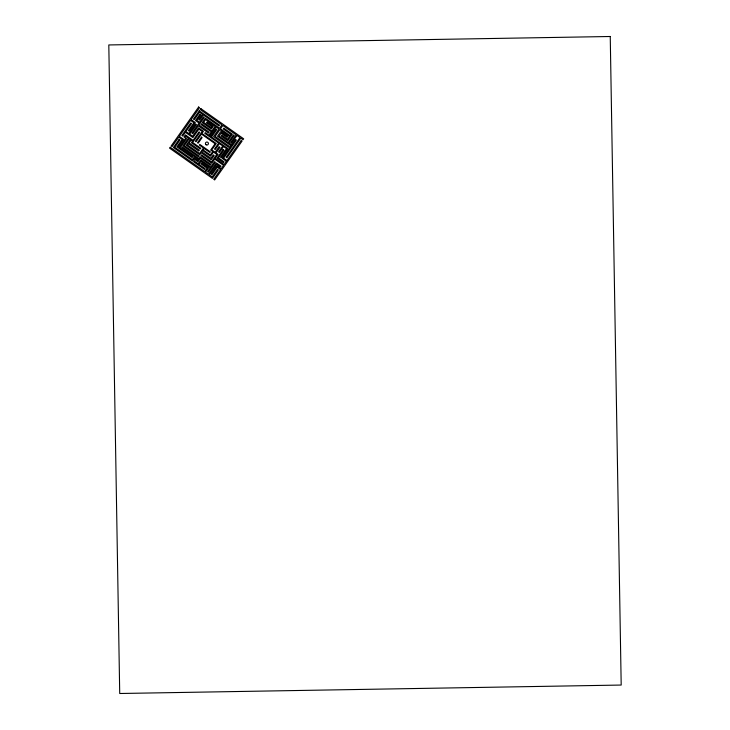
<?xml version="1.0" encoding="UTF-8"?>
<svg xmlns="http://www.w3.org/2000/svg" width="730" height="730" viewBox="0 0 730 730"><rect width="100%" height="100%" fill="white"/><g stroke="black" fill="none" stroke-linecap="round" stroke-linejoin="round"><path stroke-width="1.09" d="M186.177 135.461L184.745 137.495L183.933 136.921L185.365 134.886L193.103 140.343L199.071 131.875L199.783 132.376L192.656 142.487L200.796 148.226L200.294 148.938L191.433 142.697L192.528 141.155L191.105 140.151L189.152 142.916L199.427 150.161L198.779 151.073L188.504 143.828L187.646 145.051L199.591 153.473L203.46 147.98L199.299 145.042L199.764 144.385L210.377 151.867L209.911 152.524L204.199 148.5L203.196 149.924L210.331 154.961L212.74 151.548L210.651 150.079L215.122 143.737L201.462 134.101L196.06 141.766L195.348 141.264L202.219 131.519L198.861 129.146L192.893 137.605L185.365 132.294L182.71 136.054L181.898 135.479L190.74 122.95L191.552 123.525L185.94 131.482L188.887 133.563L195.64 124L196.452 124.575L189.709 134.137L192.656 136.218L198.551 127.859L203.433 131.309L201.927 133.444L216.253 143.545L211.782 149.878L215.14 152.251L219.073 146.675L219.986 147.323L216.053 152.898L218.088 154.331L215.277 158.319L224.128 164.56L241.165 140.406L242.086 141.045L214.647 179.945L213.735 179.297L220.56 169.625L217.202 167.252L211.956 174.689L211.143 174.114L216.956 165.865L221.126 168.803L223.553 165.372L214.702 159.131L211.773 163.283L200.969 155.663L201.544 154.851L211.527 161.896L216.81 154.413L213.452 152.05L210.541 156.174L202.694 150.636L201.836 151.858L210.897 158.255L213.269 154.897L214.182 155.545L211.171 159.815L201.188 152.771L199.755 154.806L186.26 145.288L190.284 139.576L189.17 138.782L184.352 145.617L199.089 156.019L198.514 156.831L182.965 145.854L188.358 138.216L185.612 136.273M231.693 144.987L228.937 143.053L234.248 135.525L233.436 134.95L228.125 142.478L219.046 136.072L221.126 133.125L227.085 137.322L227.66 136.51L220.743 131.637L217.513 136.209L231.118 145.808M226.984 160.509L223.626 158.145L236.374 140.069L235.571 139.494L222.239 158.383L226.41 161.321M170.245 147.25L169.597 148.163L212.412 178.366L218.361 169.926L217.549 169.351L212.238 176.87L209.291 174.789L216.682 164.314L220.442 166.969L221.017 166.157L216.436 162.927L208.479 174.214L205.559 172.161L208.497 167.982L201.471 163.027L200.896 163.839L207.11 168.228L204.747 171.587L170.245 147.25M198.615 107.036L171.176 145.927L172.097 146.575L178.777 137.103L182.135 139.466L176.888 146.903L177.7 147.478L183.504 139.257L179.334 136.318L190.548 120.413L193.906 122.777L188.386 130.615L189.198 131.19L195.293 122.54L191.123 119.601L199.536 107.684L198.615 107.036M179.169 139.357L173.421 147.506L192.556 161.011L193.998 158.976L197.903 161.732L200.412 158.173L210.441 165.236L211.007 164.423L200.175 156.786L198.888 158.611L182.244 146.876L181.67 147.688L198.314 159.432L197.666 160.344L193.751 157.589L192.319 159.624L174.808 147.268L179.982 139.932L179.169 139.357M199.272 110.85L193.45 119.109L194.262 119.683L199.518 112.237L202.465 114.318L198.779 119.547L199.609 120.094L203.278 114.893L218.991 125.971L219.557 125.158L199.272 110.85M200.85 108.615L200.212 109.527L221.92 124.839L219.547 128.197L205.367 118.196L202.283 122.567L211.371 128.982L213.233 126.336L207.037 121.965L206.462 122.777L211.846 126.573L211.134 127.595L203.67 122.33L205.605 119.583L215.149 126.317L211.846 130.999L201.489 123.689L200.923 124.501L211.271 131.811L208.908 135.169L205.267 132.605L204.765 133.316L218.681 143.126L214.501 149.039L215.213 149.54L219.392 143.627L222.75 146L218.571 151.913L219.392 152.488L223.562 146.575L226.51 148.655L220.506 157.16L221.327 157.735L227.824 148.509L211.527 137.012L216.81 129.52L215.961 128.918L210.678 136.41L209.756 135.762L215.998 126.911L218.973 129.009L213.589 136.647L228.691 147.296L229.339 146.374L215.158 136.373L219.894 129.657L229.494 136.437L227.559 139.184L221.747 135.077L221.108 135.981L227.733 140.653L232.313 134.156L223.791 128.142L223.216 128.954L230.926 134.402L230.069 135.616L220.469 128.845L222.832 125.487L236.201 134.913L230.689 142.733L231.501 143.308L237.013 135.488L239.96 137.569L226.099 157.224L226.921 157.799L240.781 138.143L243.017 139.722L243.665 138.81L200.85 108.615M199.874 114.318L195.485 120.541L199.044 123.051L191.944 133.125L192.757 133.7L198.295 125.852L208.543 133.079L209.191 132.167L198.943 124.939L204.254 117.402L203.433 116.836L199.618 122.239L196.872 120.304L200.686 114.893L199.874 114.318M185.666 138.134L178.622 148.126L192.09 157.634L192.665 156.813L180.009 147.889L186.478 138.709L185.666 138.134M201.462 137.13L197.483 142.77L198.14 143.235L202.119 137.596L201.462 137.13M194.226 160.965L193.651 161.777L204.582 169.497L205.157 168.676L198.943 164.296L201.024 161.348L210.231 167.836L207.575 171.605L208.397 172.18L215.423 162.215L214.611 161.64L210.806 167.024L200.786 159.961L198.131 163.721L194.226 160.965M223.134 149.55L217.093 158.127L223.499 162.644L224.073 161.832L218.48 157.881L223.955 150.125L223.134 149.55M610.243 36.5L108.806 44.95L119.72 693.5L621.193 685.05L610.243 36.5M206.052 144.759A1.506 1.506 0 0 0 208.415 143.664A1.506 1.506 0 0 0 206.289 142.168A1.506 1.506 0 0 0 206.052 144.759"/></g></svg>
